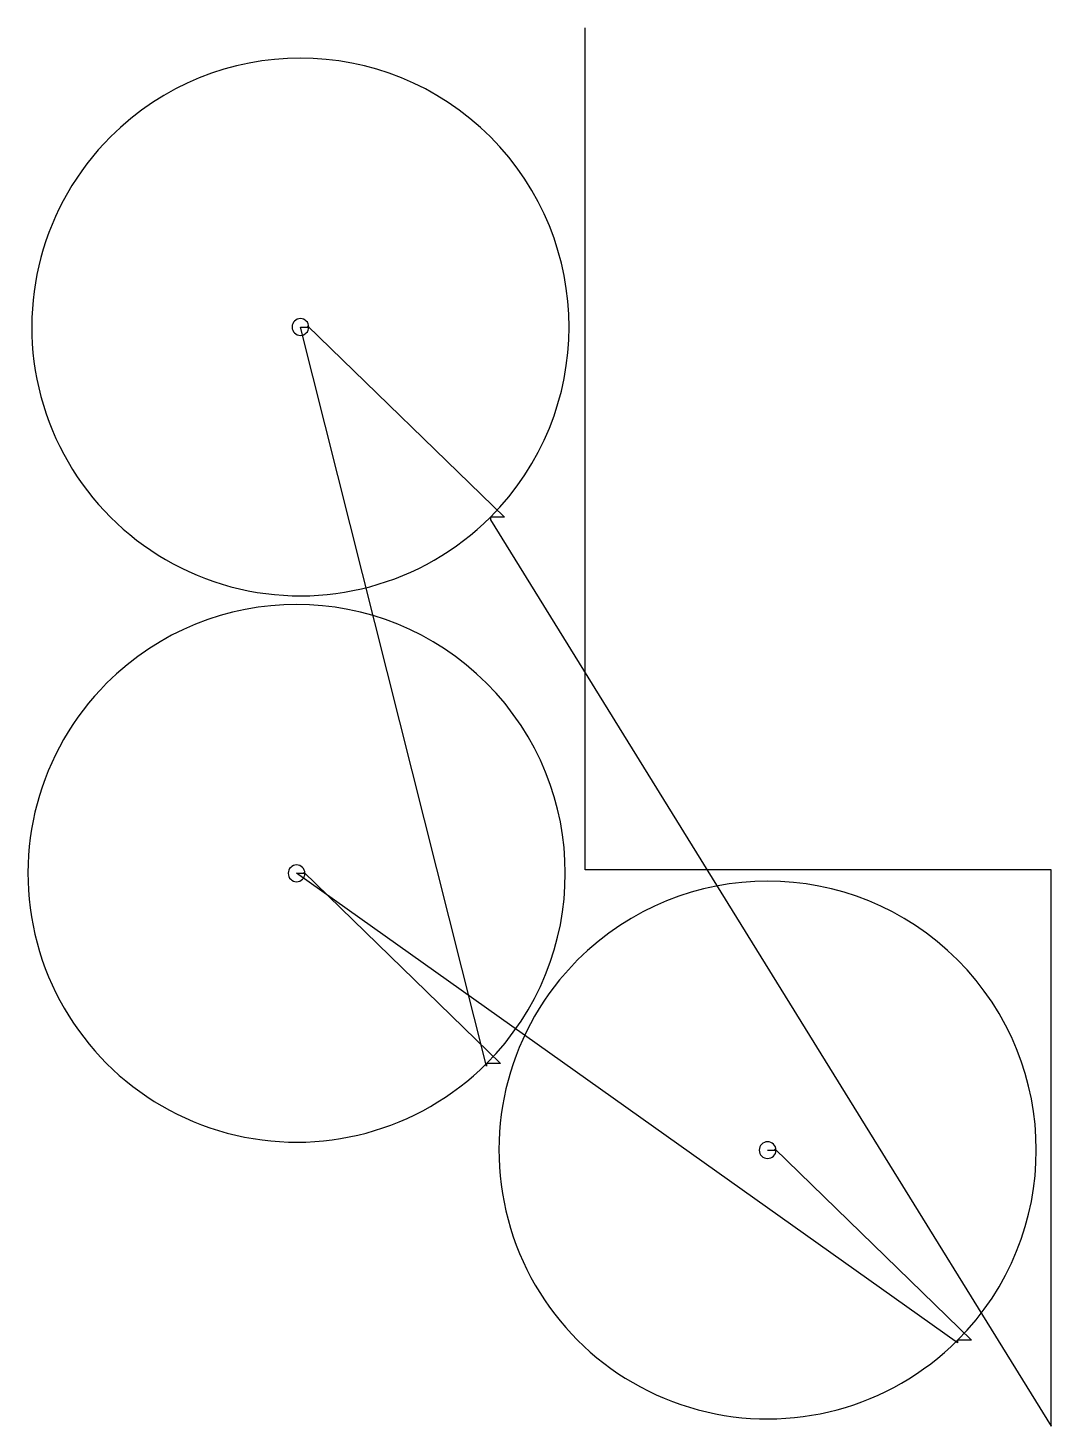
# Model space of a CAD drawing. Header units: metres. Extents: x 13 to 1844, y 0 to 2500.
import ezdxf

# ---------------------------------------------------------------- set-up
doc = ezdxf.new("R2010")
doc.units = ezdxf.units.M

msp = doc.modelspace()

# ---------------------------------------------------------------- linework, layer by layer
at = {"layer": 'TOOL_0'}
for p, q in [((1009.923, 2499), (1009.923, 2500)), ((1009.923, 994.85), (1009.923, 2499)), ((833.779, 643.401), (500.628, 1965.25)), ((500.628, 1965.25), (515.628, 1965.25)), ((515.628, 1965.25), (513.507, 1967.371)), ((513.507, 1967.371), (865.569, 1625.308)), ((840.57, 1625.309), (840.569, 1620.308)), ((865.569, 1625.308), (840.569, 1625.308)), ((840.569, 1620.308), (1843.87, 0)), ((1676.613, 148.536), (493.837, 988.343)), ((493.837, 988.343), (508.837, 988.343)), ((508.837, 988.343), (506.716, 990.464)), ((506.716, 990.464), (858.779, 648.401)), ((1843.87, 994.85), (1009.923, 994.85)), ((1843.87, 1), (1843.87, 994.85)), ((833.78, 648.402), (833.779, 643.401)), ((858.779, 648.401), (833.779, 648.401)), ((1336.671, 493.478), (1351.671, 493.478)), ((1351.671, 493.478), (1349.55, 495.599)), ((1349.55, 495.599), (1701.613, 153.536)), ((1676.614, 153.537), (1676.613, 148.536)), ((1701.613, 153.536), (1676.613, 153.536)), ((1843.87, 0), (1843.87, 1)), ((1843.87, 1), (1843.87, 0)), ((1843.87, 0), (1843.87, 1))]:
    msp.add_line(p, q, dxfattribs=at)
for centre, radius, start, end in [((500.628, 1965.25), 480.75, 315.000084, 134.999916), ((500.627, 1965.25), 480.751, 134.999831, 315), ((500.628, 1965.25), 15, 0, 180), ((500.628, 1965.25), 15, 180, 0), ((493.838, 988.343), 480.75, 315.000084, 134.999916), ((493.837, 988.343), 480.751, 134.999831, 315), ((493.837, 988.343), 15, 0, 180), ((493.837, 988.343), 15, 180, 0), ((1336.672, 493.478), 480.75, 315.000084, 134.999916), ((1336.671, 493.478), 480.751, 134.999831, 315), ((1336.671, 493.478), 15, 0, 180), ((1336.671, 493.478), 15, 180, 0)]:
    msp.add_arc(centre, radius, start, end, dxfattribs=at)

doc.saveas('drawing.dxf')
